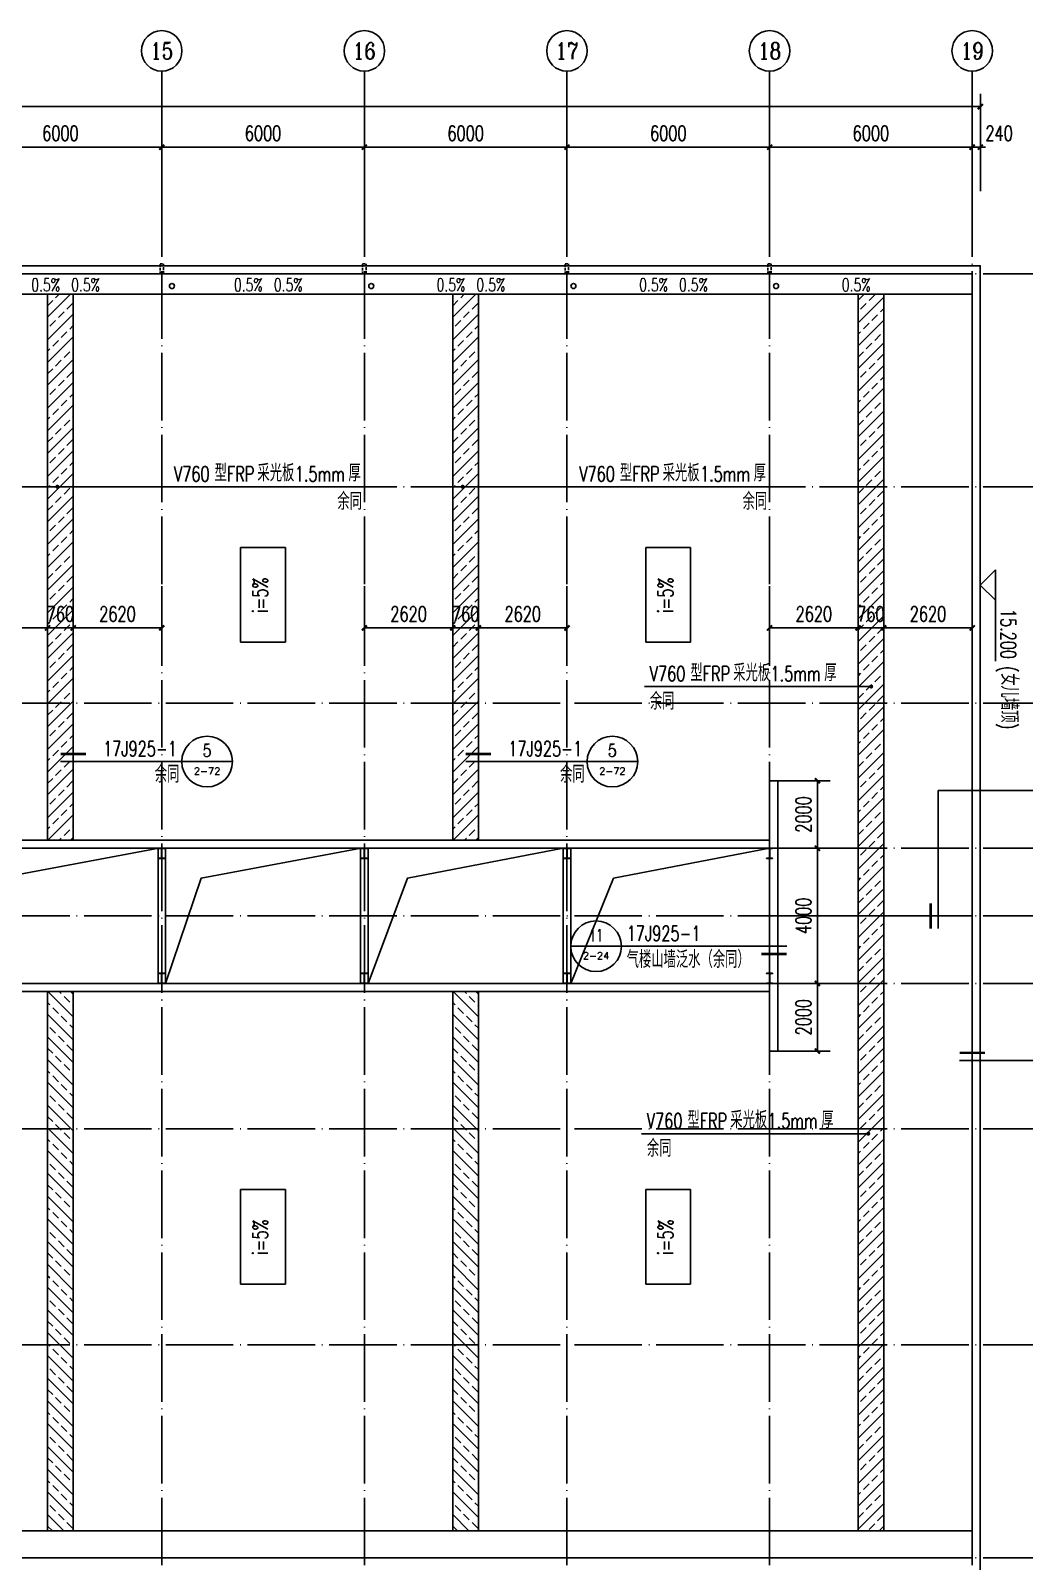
# Model space of a CAD drawing. Extents: x 1900113 to 2270874, y 17288394 to 17931430.
# Drawn here: x 2214041 to 2243469, y 17565578 to 17610883 of the extents above; entities that cross this region are included whole.
import ezdxf
from ezdxf.enums import TextEntityAlignment as Align

# ---------------------------------------------------------------- set-up
doc = ezdxf.new("R2010")
doc.units = 0
doc.header["$LTSCALE"] = 1000
doc.header["$MEASUREMENT"] = 0
doc.linetypes.add('DASH', pattern=[0.35, 0.25, -0.1])
doc.linetypes.add('DOTE', pattern=[2.42, 2, -0.2, 0.02, -0.2])
doc.layers.get('Defpoints').update_dxf_attribs({"color": 250})
for name, color, linetype in [('0 - 屋顶线', 150, 'Continuous'), ('AXIS_TEXT', 7, 'Continuous'), ('AXIS_内部', 151, 'Continuous'), ('AXIS_外部', 171, 'Continuous'), ('COLUMN', 2, 'Continuous'), ('DIM_IDEN', 171, 'Continuous'), ('DIM_LEAD', 145, 'Continuous'), ('DIM_SYMB', 165, 'Continuous'), ('DOTE', 1, 'DOTE'), ('PUB_DIM', 161, 'Continuous'), ('PUB_TEXT', 7, 'Continuous'), ('WALL-PARAPET', 6, 'Continuous'), ('填充', 8, 'Continuous'), ('雨水管', 6, 'Continuous')]:
    doc.layers.add(name, color=color, linetype=linetype)
doc.styles.add('_TCH_AXIS', font='COMPLEX', dxfattribs={"bigfont": 'GBCBIG'})
doc.styles.add('_TCH_DIM', font='SIMPLEX', dxfattribs={"bigfont": 'GBCBIG'})
doc.styles.add('_TCH_DIM_T3', font='SIMPLEX', dxfattribs={"width": 0.705882, "bigfont": 'GBCBIG'})
doc.styles.add('_TCH_LABEL', font='COMPLEX', dxfattribs={"bigfont": 'GBCBIG'})
doc.styles.add('COMPLEX', font='COMPLEX')
doc.dimstyles.new('_TCH_ARCH&&150', dxfattribs={"dimtxt": 446.25, "dimasz": 150, "dimexe": 375, "dimexo": 450, "dimgap": 189.375, "dimtad": 1, "dimdec": 0, "dimzin": 0, "dimdsep": 46, "dimtxsty": '_TCH_DIM_T3', "dimblk": 'ARCHTICK', "dimcen": 0.09, "dimclrt": 7, "dimazin": 2, "dimtfac": 1, "dimtdec": 0, "dimtix": 1, "dimtmove": 2, "dimatfit": 3, "dimfxl": 0, "dimtolj": 1, "dimtzin": 0, "dimarcsym": 0})

# ---------------------------------------------------------------- blocks, each defined once
blk = doc.blocks.new('A$C0FCD69EC')
at = {"layer": 'COLUMN'}
blk.add_hatch(color=2, dxfattribs=at).paths.add_polyline_path([(300, 180), (294, 180), (294, 94), (6, 94), (6, 180), (0, 180), (0, 0), (6, 0), (6, 86), (294, 86), (294, 0), (300, 0)])
at = {"layer": 'COLUMN', "color": 2}
blk.add_lwpolyline([(300, 0), (294, 0), (294, 86), (6, 86), (6, 0), (0, 0), (0, 180), (6, 180), (6, 94), (294, 94), (294, 180), (300, 180)], close=True, dxfattribs=at)
blk = doc.blocks.new('_ArchTick')
at = {"color": 0, "linetype": 'ByBlock', "const_width": 0.4}
blk.add_lwpolyline([(-0.5, -0.5), (0.5, 0.5)], dxfattribs=at)
blk = doc.blocks.new('*D378')
at = {"layer": 'AXIS_内部', "color": 0, "lineweight": -2}
for p, q in [((2235924, 17594443), (2235924, 17592830)), ((2238544, 17594443), (2238544, 17592830)), ((2235924, 17593205), (2238544, 17593205))]:
    blk.add_line(p, q, dxfattribs=at)
at = {"layer": 'Defpoints', "color": 0}
for p in [(2235924, 17594893), (2238544, 17594893), (2238544, 17593205)]:
    blk.add_point(p, dxfattribs=at)
at = {"layer": 'AXIS_内部', "color": 0, "lineweight": -2, "xscale": 150, "yscale": 150, "zscale": 150, "rotation": 180}
blk.add_blockref('_ArchTick', (2235924, 17593205), dxfattribs=at)
at = {"layer": 'AXIS_内部', "color": 0, "lineweight": -2, "xscale": 150, "yscale": 150, "zscale": 150}
blk.add_blockref('_ArchTick', (2238544, 17593205), dxfattribs=at)
at = {"layer": 'AXIS_内部', "color": 7, "insert": (2237234, 17593618), "char_height": 446.2, "attachment_point": 5, "style": '_TCH_DIM_T3'}
blk.add_mtext('\\A1;2620', dxfattribs=at)
blk = doc.blocks.new('*D379')
at = {"layer": 'AXIS_内部', "color": 0, "lineweight": -2}
for p, q in [((2238544, 17594443), (2238544, 17592830)), ((2239304, 17594443), (2239304, 17592830)), ((2238544, 17593205), (2238394, 17593205)), ((2238544, 17593205), (2239304, 17593205)), ((2239304, 17593205), (2239454, 17593205))]:
    blk.add_line(p, q, dxfattribs=at)
at = {"layer": 'Defpoints', "color": 0}
for p in [(2238544, 17594893), (2239304, 17594893), (2239304, 17593205)]:
    blk.add_point(p, dxfattribs=at)
at = {"layer": 'AXIS_内部', "color": 0, "lineweight": -2, "xscale": 150, "yscale": 150, "zscale": 150}
blk.add_blockref('_ArchTick', (2238544, 17593205), dxfattribs=at)
at = {"layer": 'AXIS_内部', "color": 0, "lineweight": -2, "xscale": 150, "yscale": 150, "zscale": 150, "rotation": 180}
blk.add_blockref('_ArchTick', (2239304, 17593205), dxfattribs=at)
at = {"layer": 'AXIS_内部', "color": 7, "insert": (2238924, 17593618), "char_height": 446.2, "attachment_point": 5, "style": '_TCH_DIM_T3'}
blk.add_mtext('\\A1;760', dxfattribs=at)
blk = doc.blocks.new('*D380')
at = {"layer": 'AXIS_内部', "color": 0, "lineweight": -2}
for p, q in [((2239304, 17594443), (2239304, 17592830)), ((2241924, 17594443), (2241924, 17592830)), ((2239304, 17593205), (2241924, 17593205))]:
    blk.add_line(p, q, dxfattribs=at)
at = {"layer": 'Defpoints', "color": 0}
for p in [(2239304, 17594893), (2241924, 17594893), (2241924, 17593205)]:
    blk.add_point(p, dxfattribs=at)
at = {"layer": 'AXIS_内部', "color": 0, "lineweight": -2, "xscale": 150, "yscale": 150, "zscale": 150, "rotation": 180}
blk.add_blockref('_ArchTick', (2239304, 17593205), dxfattribs=at)
at = {"layer": 'AXIS_内部', "color": 0, "lineweight": -2, "xscale": 150, "yscale": 150, "zscale": 150}
blk.add_blockref('_ArchTick', (2241924, 17593205), dxfattribs=at)
at = {"layer": 'AXIS_内部', "color": 7, "insert": (2240614, 17593618), "char_height": 446.2, "attachment_point": 5, "style": '_TCH_DIM_T3'}
blk.add_mtext('\\A1;2620', dxfattribs=at)
blk = doc.blocks.new('*D381')
at = {"layer": 'AXIS_内部', "color": 0, "lineweight": -2}
for p, q in [((2223924, 17594443), (2223924, 17592830)), ((2226544, 17594443), (2226544, 17592830)), ((2223924, 17593205), (2226544, 17593205))]:
    blk.add_line(p, q, dxfattribs=at)
at = {"layer": 'Defpoints', "color": 0}
for p in [(2223924, 17594893), (2226544, 17594893), (2226544, 17593205)]:
    blk.add_point(p, dxfattribs=at)
at = {"layer": 'AXIS_内部', "color": 0, "lineweight": -2, "xscale": 150, "yscale": 150, "zscale": 150, "rotation": 180}
blk.add_blockref('_ArchTick', (2223924, 17593205), dxfattribs=at)
at = {"layer": 'AXIS_内部', "color": 0, "lineweight": -2, "xscale": 150, "yscale": 150, "zscale": 150}
blk.add_blockref('_ArchTick', (2226544, 17593205), dxfattribs=at)
at = {"layer": 'AXIS_内部', "color": 7, "insert": (2225234, 17593618), "char_height": 446.2, "attachment_point": 5, "style": '_TCH_DIM_T3'}
blk.add_mtext('\\A1;2620', dxfattribs=at)
blk = doc.blocks.new('*D382')
at = {"layer": 'AXIS_内部', "color": 0, "lineweight": -2}
for p, q in [((2226544, 17594443), (2226544, 17592830)), ((2227304, 17594443), (2227304, 17592830)), ((2226544, 17593205), (2226394, 17593205)), ((2226544, 17593205), (2227304, 17593205)), ((2227304, 17593205), (2227454, 17593205))]:
    blk.add_line(p, q, dxfattribs=at)
at = {"layer": 'Defpoints', "color": 0}
for p in [(2226544, 17594893), (2227304, 17594893), (2227304, 17593205)]:
    blk.add_point(p, dxfattribs=at)
at = {"layer": 'AXIS_内部', "color": 0, "lineweight": -2, "xscale": 150, "yscale": 150, "zscale": 150}
blk.add_blockref('_ArchTick', (2226544, 17593205), dxfattribs=at)
at = {"layer": 'AXIS_内部', "color": 0, "lineweight": -2, "xscale": 150, "yscale": 150, "zscale": 150, "rotation": 180}
blk.add_blockref('_ArchTick', (2227304, 17593205), dxfattribs=at)
at = {"layer": 'AXIS_内部', "color": 7, "insert": (2226924, 17593618), "char_height": 446.2, "attachment_point": 5, "style": '_TCH_DIM_T3'}
blk.add_mtext('\\A1;760', dxfattribs=at)
blk = doc.blocks.new('*D383')
at = {"layer": 'AXIS_内部', "color": 0, "lineweight": -2}
for p, q in [((2227304, 17594443), (2227304, 17592830)), ((2229924, 17594443), (2229924, 17592830)), ((2227304, 17593205), (2229924, 17593205))]:
    blk.add_line(p, q, dxfattribs=at)
at = {"layer": 'Defpoints', "color": 0}
for p in [(2227304, 17594893), (2229924, 17594893), (2229924, 17593205)]:
    blk.add_point(p, dxfattribs=at)
at = {"layer": 'AXIS_内部', "color": 0, "lineweight": -2, "xscale": 150, "yscale": 150, "zscale": 150, "rotation": 180}
blk.add_blockref('_ArchTick', (2227304, 17593205), dxfattribs=at)
at = {"layer": 'AXIS_内部', "color": 0, "lineweight": -2, "xscale": 150, "yscale": 150, "zscale": 150}
blk.add_blockref('_ArchTick', (2229924, 17593205), dxfattribs=at)
at = {"layer": 'AXIS_内部', "color": 7, "insert": (2228614, 17593618), "char_height": 446.2, "attachment_point": 5, "style": '_TCH_DIM_T3'}
blk.add_mtext('\\A1;2620', dxfattribs=at)
blk = doc.blocks.new('*D384')
at = {"layer": 'AXIS_内部', "color": 0, "lineweight": -2}
for p, q in [((2211924, 17594443), (2211924, 17592830)), ((2214544, 17594443), (2214544, 17592830)), ((2211924, 17593205), (2214544, 17593205))]:
    blk.add_line(p, q, dxfattribs=at)
at = {"layer": 'Defpoints', "color": 0}
for p in [(2211924, 17594893), (2214544, 17594893), (2214544, 17593205)]:
    blk.add_point(p, dxfattribs=at)
at = {"layer": 'AXIS_内部', "color": 0, "lineweight": -2, "xscale": 150, "yscale": 150, "zscale": 150, "rotation": 180}
blk.add_blockref('_ArchTick', (2211924, 17593205), dxfattribs=at)
at = {"layer": 'AXIS_内部', "color": 0, "lineweight": -2, "xscale": 150, "yscale": 150, "zscale": 150}
blk.add_blockref('_ArchTick', (2214544, 17593205), dxfattribs=at)
at = {"layer": 'AXIS_内部', "color": 7, "insert": (2213234, 17593618), "char_height": 446.2, "attachment_point": 5, "style": '_TCH_DIM_T3'}
blk.add_mtext('\\A1;2620', dxfattribs=at)
blk = doc.blocks.new('*D385')
at = {"layer": 'AXIS_内部', "color": 0, "lineweight": -2}
for p, q in [((2214544, 17594443), (2214544, 17592830)), ((2215304, 17594443), (2215304, 17592830)), ((2214544, 17593205), (2214394, 17593205)), ((2214544, 17593205), (2215304, 17593205)), ((2215304, 17593205), (2215454, 17593205))]:
    blk.add_line(p, q, dxfattribs=at)
at = {"layer": 'Defpoints', "color": 0}
for p in [(2214544, 17594893), (2215304, 17594893), (2215304, 17593205)]:
    blk.add_point(p, dxfattribs=at)
at = {"layer": 'AXIS_内部', "color": 0, "lineweight": -2, "xscale": 150, "yscale": 150, "zscale": 150}
blk.add_blockref('_ArchTick', (2214544, 17593205), dxfattribs=at)
at = {"layer": 'AXIS_内部', "color": 0, "lineweight": -2, "xscale": 150, "yscale": 150, "zscale": 150, "rotation": 180}
blk.add_blockref('_ArchTick', (2215304, 17593205), dxfattribs=at)
at = {"layer": 'AXIS_内部', "color": 7, "insert": (2214924, 17593618), "char_height": 446.2, "attachment_point": 5, "style": '_TCH_DIM_T3'}
blk.add_mtext('\\A1;760', dxfattribs=at)
blk = doc.blocks.new('*D386')
at = {"layer": 'AXIS_内部', "color": 0, "lineweight": -2}
for p, q in [((2215304, 17594443), (2215304, 17592830)), ((2217924, 17594443), (2217924, 17592830)), ((2215304, 17593205), (2217924, 17593205))]:
    blk.add_line(p, q, dxfattribs=at)
at = {"layer": 'Defpoints', "color": 0}
for p in [(2215304, 17594893), (2217924, 17594893), (2217924, 17593205)]:
    blk.add_point(p, dxfattribs=at)
at = {"layer": 'AXIS_内部', "color": 0, "lineweight": -2, "xscale": 150, "yscale": 150, "zscale": 150, "rotation": 180}
blk.add_blockref('_ArchTick', (2215304, 17593205), dxfattribs=at)
at = {"layer": 'AXIS_内部', "color": 0, "lineweight": -2, "xscale": 150, "yscale": 150, "zscale": 150}
blk.add_blockref('_ArchTick', (2217924, 17593205), dxfattribs=at)
at = {"layer": 'AXIS_内部', "color": 7, "insert": (2216614, 17593618), "char_height": 446.2, "attachment_point": 5, "style": '_TCH_DIM_T3'}
blk.add_mtext('\\A1;2620', dxfattribs=at)
blk = doc.blocks.new('*D411')
at = {"layer": 'AXIS_外部', "color": 0, "lineweight": -2}
for p, q in [((2236164, 17588683), (2237715, 17588683)), ((2237340, 17586683), (2237340, 17588683)), ((2236164, 17586683), (2237715, 17586683))]:
    blk.add_line(p, q, dxfattribs=at)
at = {"layer": 'Defpoints', "color": 0}
for p in [(2235714, 17588683), (2237340, 17588683), (2235714, 17586683)]:
    blk.add_point(p, dxfattribs=at)
at = {"layer": 'AXIS_外部', "color": 0, "lineweight": -2, "xscale": 150, "yscale": 150, "zscale": 150}
for p, rotation in [((2237340, 17588683), 90), ((2237340, 17586683), 270)]:
    blk.add_blockref('_ArchTick', p, dxfattribs=dict(at, rotation=rotation))
at = {"layer": 'AXIS_外部', "color": 7, "insert": (2236927, 17587683), "char_height": 446.2, "attachment_point": 5, "rotation": 90, "style": '_TCH_DIM_T3'}
blk.add_mtext('\\A1;2000', dxfattribs=at)
blk = doc.blocks.new('*D412')
at = {"layer": 'AXIS_外部', "color": 0, "lineweight": -2}
for p, q in [((2236164, 17586683), (2237715, 17586683)), ((2237340, 17582683), (2237340, 17586683)), ((2236164, 17582683), (2237715, 17582683))]:
    blk.add_line(p, q, dxfattribs=at)
at = {"layer": 'Defpoints', "color": 0}
for p in [(2235714, 17586683), (2237340, 17586683), (2235714, 17582683)]:
    blk.add_point(p, dxfattribs=at)
at = {"layer": 'AXIS_外部', "color": 0, "lineweight": -2, "xscale": 150, "yscale": 150, "zscale": 150}
for p, rotation in [((2237340, 17586683), 90), ((2237340, 17582683), 270)]:
    blk.add_blockref('_ArchTick', p, dxfattribs=dict(at, rotation=rotation))
at = {"layer": 'AXIS_外部', "color": 7, "insert": (2236927, 17584683), "char_height": 446.2, "attachment_point": 5, "rotation": 90, "style": '_TCH_DIM_T3'}
blk.add_mtext('\\A1;4000', dxfattribs=at)
blk = doc.blocks.new('*D413')
at = {"layer": 'AXIS_外部', "color": 0, "lineweight": -2}
for p, q in [((2236164, 17582683), (2237715, 17582683)), ((2237340, 17580683), (2237340, 17582683)), ((2236164, 17580683), (2237715, 17580683))]:
    blk.add_line(p, q, dxfattribs=at)
at = {"layer": 'Defpoints', "color": 0}
for p in [(2235714, 17582683), (2237340, 17582683), (2235714, 17580683)]:
    blk.add_point(p, dxfattribs=at)
at = {"layer": 'AXIS_外部', "color": 0, "lineweight": -2, "xscale": 150, "yscale": 150, "zscale": 150}
for p, rotation in [((2237340, 17582683), 90), ((2237340, 17580683), 270)]:
    blk.add_blockref('_ArchTick', p, dxfattribs=dict(at, rotation=rotation))
at = {"layer": 'AXIS_外部', "color": 7, "insert": (2236927, 17581683), "char_height": 446.2, "attachment_point": 5, "rotation": 90, "style": '_TCH_DIM_T3'}
blk.add_mtext('\\A1;2000', dxfattribs=at)
blk = doc.blocks.new('*D414')
at = {"layer": 'AXIS_外部', "color": 0, "lineweight": -2}
for p, q in [((2236164, 17588683), (2237715, 17588683)), ((2237340, 17586683), (2237340, 17588683)), ((2236164, 17586683), (2237715, 17586683))]:
    blk.add_line(p, q, dxfattribs=at)
at = {"layer": 'Defpoints', "color": 0}
for p in [(2235714, 17588683), (2237340, 17588683), (2235714, 17586683)]:
    blk.add_point(p, dxfattribs=at)
at = {"layer": 'AXIS_外部', "color": 0, "lineweight": -2, "xscale": 150, "yscale": 150, "zscale": 150}
for p, rotation in [((2237340, 17588683), 90), ((2237340, 17586683), 270)]:
    blk.add_blockref('_ArchTick', p, dxfattribs=dict(at, rotation=rotation))
at = {"layer": 'AXIS_外部', "color": 7, "insert": (2236927, 17587683), "char_height": 446.2, "attachment_point": 5, "rotation": 90, "style": '_TCH_DIM_T3'}
blk.add_mtext('\\A1;2000', dxfattribs=at)
blk = doc.blocks.new('*D415')
at = {"layer": 'AXIS_外部', "color": 0, "lineweight": -2}
for p, q in [((2236164, 17586683), (2237715, 17586683)), ((2237340, 17582683), (2237340, 17586683)), ((2236164, 17582683), (2237715, 17582683))]:
    blk.add_line(p, q, dxfattribs=at)
at = {"layer": 'Defpoints', "color": 0}
for p in [(2235714, 17586683), (2237340, 17586683), (2235714, 17582683)]:
    blk.add_point(p, dxfattribs=at)
at = {"layer": 'AXIS_外部', "color": 0, "lineweight": -2, "xscale": 150, "yscale": 150, "zscale": 150}
for p, rotation in [((2237340, 17586683), 90), ((2237340, 17582683), 270)]:
    blk.add_blockref('_ArchTick', p, dxfattribs=dict(at, rotation=rotation))
at = {"layer": 'AXIS_外部', "color": 7, "insert": (2236927, 17584683), "char_height": 446.2, "attachment_point": 5, "rotation": 90, "style": '_TCH_DIM_T3'}
blk.add_mtext('\\A1;4000', dxfattribs=at)
blk = doc.blocks.new('*D416')
at = {"layer": 'AXIS_外部', "color": 0, "lineweight": -2}
for p, q in [((2236164, 17582683), (2237715, 17582683)), ((2237340, 17580683), (2237340, 17582683)), ((2236164, 17580683), (2237715, 17580683))]:
    blk.add_line(p, q, dxfattribs=at)
at = {"layer": 'Defpoints', "color": 0}
for p in [(2235714, 17582683), (2237340, 17582683), (2235714, 17580683)]:
    blk.add_point(p, dxfattribs=at)
at = {"layer": 'AXIS_外部', "color": 0, "lineweight": -2, "xscale": 150, "yscale": 150, "zscale": 150}
for p, rotation in [((2237340, 17582683), 90), ((2237340, 17580683), 270)]:
    blk.add_blockref('_ArchTick', p, dxfattribs=dict(at, rotation=rotation))
at = {"layer": 'AXIS_外部', "color": 7, "insert": (2236927, 17581683), "char_height": 446.2, "attachment_point": 5, "rotation": 90, "style": '_TCH_DIM_T3'}
blk.add_mtext('\\A1;2000', dxfattribs=at)
blk = doc.blocks.new('*D472')
at = {"layer": 'AXIS_外部', "color": 0, "lineweight": -2}
for p, q in [((2211924, 17606133), (2211924, 17607808)), ((2217924, 17606133), (2217924, 17607808)), ((2211924, 17607433), (2217924, 17607433))]:
    blk.add_line(p, q, dxfattribs=at)
at = {"layer": 'Defpoints', "color": 0}
for p in [(2217924, 17607433), (2211924, 17605683), (2217924, 17605683)]:
    blk.add_point(p, dxfattribs=at)
at = {"layer": 'AXIS_外部', "color": 0, "lineweight": -2, "xscale": 150, "yscale": 150, "zscale": 150, "rotation": 180}
blk.add_blockref('_ArchTick', (2211924, 17607433), dxfattribs=at)
at = {"layer": 'AXIS_外部', "color": 0, "lineweight": -2, "xscale": 150, "yscale": 150, "zscale": 150}
blk.add_blockref('_ArchTick', (2217924, 17607433), dxfattribs=at)
at = {"layer": 'AXIS_外部', "color": 7, "insert": (2214924, 17607845), "char_height": 446.2, "attachment_point": 5, "style": '_TCH_DIM_T3'}
blk.add_mtext('\\A1;6000', dxfattribs=at)
blk = doc.blocks.new('*D473')
at = {"layer": 'AXIS_外部', "color": 0, "lineweight": -2}
for p, q in [((2217924, 17606133), (2217924, 17607808)), ((2223924, 17606133), (2223924, 17607808)), ((2217924, 17607433), (2223924, 17607433))]:
    blk.add_line(p, q, dxfattribs=at)
at = {"layer": 'Defpoints', "color": 0}
for p in [(2223924, 17607433), (2217924, 17605683), (2223924, 17605683)]:
    blk.add_point(p, dxfattribs=at)
at = {"layer": 'AXIS_外部', "color": 0, "lineweight": -2, "xscale": 150, "yscale": 150, "zscale": 150, "rotation": 180}
blk.add_blockref('_ArchTick', (2217924, 17607433), dxfattribs=at)
at = {"layer": 'AXIS_外部', "color": 0, "lineweight": -2, "xscale": 150, "yscale": 150, "zscale": 150}
blk.add_blockref('_ArchTick', (2223924, 17607433), dxfattribs=at)
at = {"layer": 'AXIS_外部', "color": 7, "insert": (2220924, 17607845), "char_height": 446.2, "attachment_point": 5, "style": '_TCH_DIM_T3'}
blk.add_mtext('\\A1;6000', dxfattribs=at)
blk = doc.blocks.new('*D474')
at = {"layer": 'AXIS_外部', "color": 0, "lineweight": -2}
for p, q in [((2223924, 17606133), (2223924, 17607808)), ((2229924, 17606133), (2229924, 17607808)), ((2223924, 17607433), (2229924, 17607433))]:
    blk.add_line(p, q, dxfattribs=at)
at = {"layer": 'Defpoints', "color": 0}
for p in [(2229924, 17607433), (2223924, 17605683), (2229924, 17605683)]:
    blk.add_point(p, dxfattribs=at)
at = {"layer": 'AXIS_外部', "color": 0, "lineweight": -2, "xscale": 150, "yscale": 150, "zscale": 150, "rotation": 180}
blk.add_blockref('_ArchTick', (2223924, 17607433), dxfattribs=at)
at = {"layer": 'AXIS_外部', "color": 0, "lineweight": -2, "xscale": 150, "yscale": 150, "zscale": 150}
blk.add_blockref('_ArchTick', (2229924, 17607433), dxfattribs=at)
at = {"layer": 'AXIS_外部', "color": 7, "insert": (2226924, 17607845), "char_height": 446.2, "attachment_point": 5, "style": '_TCH_DIM_T3'}
blk.add_mtext('\\A1;6000', dxfattribs=at)
blk = doc.blocks.new('*D475')
at = {"layer": 'AXIS_外部', "color": 0, "lineweight": -2}
for p, q in [((2229924, 17606133), (2229924, 17607808)), ((2235924, 17606133), (2235924, 17607808)), ((2229924, 17607433), (2235924, 17607433))]:
    blk.add_line(p, q, dxfattribs=at)
at = {"layer": 'Defpoints', "color": 0}
for p in [(2235924, 17607433), (2229924, 17605683), (2235924, 17605683)]:
    blk.add_point(p, dxfattribs=at)
at = {"layer": 'AXIS_外部', "color": 0, "lineweight": -2, "xscale": 150, "yscale": 150, "zscale": 150, "rotation": 180}
blk.add_blockref('_ArchTick', (2229924, 17607433), dxfattribs=at)
at = {"layer": 'AXIS_外部', "color": 0, "lineweight": -2, "xscale": 150, "yscale": 150, "zscale": 150}
blk.add_blockref('_ArchTick', (2235924, 17607433), dxfattribs=at)
at = {"layer": 'AXIS_外部', "color": 7, "insert": (2232924, 17607845), "char_height": 446.2, "attachment_point": 5, "style": '_TCH_DIM_T3'}
blk.add_mtext('\\A1;6000', dxfattribs=at)
blk = doc.blocks.new('*D476')
at = {"layer": 'AXIS_外部', "color": 0, "lineweight": -2}
for p, q in [((2235924, 17606133), (2235924, 17607808)), ((2241924, 17606133), (2241924, 17607808)), ((2235924, 17607433), (2241924, 17607433))]:
    blk.add_line(p, q, dxfattribs=at)
at = {"layer": 'Defpoints', "color": 0}
for p in [(2241924, 17607433), (2235924, 17605683), (2241924, 17605683)]:
    blk.add_point(p, dxfattribs=at)
at = {"layer": 'AXIS_外部', "color": 0, "lineweight": -2, "xscale": 150, "yscale": 150, "zscale": 150, "rotation": 180}
blk.add_blockref('_ArchTick', (2235924, 17607433), dxfattribs=at)
at = {"layer": 'AXIS_外部', "color": 0, "lineweight": -2, "xscale": 150, "yscale": 150, "zscale": 150}
blk.add_blockref('_ArchTick', (2241924, 17607433), dxfattribs=at)
at = {"layer": 'AXIS_外部', "color": 7, "insert": (2238924, 17607845), "char_height": 446.2, "attachment_point": 5, "style": '_TCH_DIM_T3'}
blk.add_mtext('\\A1;6000', dxfattribs=at)
blk = doc.blocks.new('*D477')
at = {"layer": 'AXIS_外部', "color": 0, "lineweight": -2}
for p, q in [((2241924, 17606133), (2241924, 17607808)), ((2242164, 17606133), (2242164, 17607808)), ((2241924, 17607433), (2241774, 17607433)), ((2241924, 17607433), (2242164, 17607433)), ((2242164, 17607433), (2242314, 17607433))]:
    blk.add_line(p, q, dxfattribs=at)
at = {"layer": 'Defpoints', "color": 0}
for p in [(2242164, 17607433), (2241924, 17605683), (2242164, 17605683)]:
    blk.add_point(p, dxfattribs=at)
at = {"layer": 'AXIS_外部', "color": 0, "lineweight": -2, "xscale": 150, "yscale": 150, "zscale": 150}
blk.add_blockref('_ArchTick', (2241924, 17607433), dxfattribs=at)
at = {"layer": 'AXIS_外部', "color": 0, "lineweight": -2, "xscale": 150, "yscale": 150, "zscale": 150, "rotation": 180}
blk.add_blockref('_ArchTick', (2242164, 17607433), dxfattribs=at)
at = {"layer": 'AXIS_外部', "color": 7, "insert": (2242719, 17607845), "char_height": 446.2, "attachment_point": 5, "style": '_TCH_DIM_T3'}
blk.add_mtext('\\A1;240', dxfattribs=at)
blk = doc.blocks.new('*D478')
at = {"layer": 'AXIS_外部', "color": 0, "lineweight": -2}
for p, q in [((2133684, 17606133), (2133684, 17609008)), ((2133684, 17608633), (2242164, 17608633)), ((2242164, 17606133), (2242164, 17609008))]:
    blk.add_line(p, q, dxfattribs=at)
at = {"layer": 'Defpoints', "color": 0}
for p in [(2242164, 17608633), (2133684, 17605683), (2242164, 17605683)]:
    blk.add_point(p, dxfattribs=at)
at = {"layer": 'AXIS_外部', "color": 0, "lineweight": -2, "xscale": 150, "yscale": 150, "zscale": 150, "rotation": 180}
blk.add_blockref('_ArchTick', (2133684, 17608633), dxfattribs=at)
at = {"layer": 'AXIS_外部', "color": 0, "lineweight": -2, "xscale": 150, "yscale": 150, "zscale": 150}
blk.add_blockref('_ArchTick', (2242164, 17608633), dxfattribs=at)
at = {"layer": 'AXIS_外部', "color": 7, "insert": (2187924, 17609045), "char_height": 446.2, "attachment_point": 5, "style": '_TCH_DIM_T3'}
blk.add_mtext('\\A1;108480', dxfattribs=at)
blk = doc.blocks.new('_AXISO')
blk.add_circle((0, 0), 0.5)
at = {"layer": 'AXIS_TEXT', "style": 'COMPLEX', "width": 1.041667}
blk.add_attdef('A', text='', height=0.56, dxfattribs=at).set_placement((-0.25, -0.28), (0.25, -0.28), align=Align.FIT)

msp = doc.modelspace()

# ---------------------------------------------------------------- hatches: boundary and pattern name
at = {"layer": '填充'}
h = msp.add_hatch(dxfattribs=at)
h.set_pattern_fill('ANSI33', color=4, scale=150, style=0)
h.set_pattern_definition([(45, (128131.6, -1447261.33), (-336.759605, 336.759605), []), (45, (128468.36, -1447261.33), (-336.759605, 336.759605), [238.125, -119.0625])])
h.paths.add_polyline_path([(2214543.5, 17586922.9), (2215303.5, 17586922.9), (2215303.5, 17603082.9), (2214543.5, 17603082.9)])
h = msp.add_hatch(dxfattribs=at)
h.set_pattern_fill('ANSI33', color=4, scale=150, style=0)
h.set_pattern_definition([(45, (140131.6, -1447261.33), (-336.759605, 336.759605), []), (45, (140468.36, -1447261.33), (-336.759605, 336.759605), [238.125, -119.0625])])
h.paths.add_polyline_path([(2226543.5, 17586922.9), (2227303.5, 17586922.9), (2227303.5, 17603082.9), (2226543.5, 17603082.9)])
h = msp.add_hatch(dxfattribs=at)
h.set_pattern_fill('ANSI33', color=4, scale=150, style=0)
h.set_pattern_definition([(45, (53131.6, -1913503.54), (-336.759605, 336.759605), []), (45, (53468.36, -1913503.54), (-336.759605, 336.759605), [238.125, -119.0625])])
h.paths.add_polyline_path([(2239303.5, 17585682.9), (2238543.5, 17585682.9), (2238543.5, 17584682.9), (2239303.5, 17584682.9)])
h.paths.add_polyline_path([(2239303.5, 17603082.9), (2238543.5, 17603082.9), (2238543.5, 17585682.9), (2239303.5, 17585682.9)])
h.paths.add_polyline_path([(2238543.5, 17566482.9), (2239303.5, 17566482.9), (2239303.5, 17584682.9), (2238543.5, 17584682.9)])
h = msp.add_hatch(dxfattribs=at)
h.set_pattern_fill('ANSI33', color=4, scale=150, style=0)
h.set_pattern_definition([(315, (128131.6, 36616627.1), (-336.759605, -336.759605), []), (315, (128468.36, 36616627.1), (-336.759605, -336.759605), [238.125, -119.0625])])
h.paths.add_polyline_path([(2214543.5, 17566482.9), (2215303.5, 17566482.9), (2215303.5, 17582442.9), (2214543.5, 17582442.9)])
h = msp.add_hatch(dxfattribs=at)
h.set_pattern_fill('ANSI33', color=4, scale=150, style=0)
h.set_pattern_definition([(315, (140131.6, 36616627.1), (-336.759605, -336.759605), []), (315, (140468.36, 36616627.1), (-336.759605, -336.759605), [238.125, -119.0625])])
h.paths.add_polyline_path([(2226543.5, 17566482.9), (2227303.5, 17566482.9), (2227303.5, 17582442.9), (2226543.5, 17582442.9)])

# ---------------------------------------------------------------- linework, layer by layer
at = {"linetype": 'DASH', "ltscale": 0.3}
for points in [[(2217973.5, 17603682.9), (2217873.5, 17603682.9), (2217873.5, 17603982.9), (2217973.5, 17603982.9)], [(2223973.5, 17603682.9), (2223873.5, 17603682.9), (2223873.5, 17603982.9), (2223973.5, 17603982.9)], [(2229973.5, 17603682.9), (2229873.5, 17603682.9), (2229873.5, 17603982.9), (2229973.5, 17603982.9)], [(2235973.5, 17603682.9), (2235873.5, 17603682.9), (2235873.5, 17603982.9), (2235973.5, 17603982.9)]]:
    msp.add_lwpolyline(points, close=True, dxfattribs=at)
for points in [[(2215303.5, 17603082.9), (2215303.5, 17586922.9), (2214543.5, 17586922.9), (2214543.5, 17603082.9)], [(2227303.5, 17603082.9), (2227303.5, 17586922.9), (2226543.5, 17586922.9), (2226543.5, 17603082.9)], [(2221586, 17595581.7), (2221586, 17592784), (2220261, 17592784), (2220261, 17595581.7)], [(2233586, 17595581.7), (2233586, 17592784), (2232261, 17592784), (2232261, 17595581.7)], [(2218033.5, 17586682.9), (2218033.5, 17582682.9), (2217813.5, 17582682.9), (2217813.5, 17586682.9)], [(2224033.5, 17586682.9), (2224033.5, 17582682.9), (2223813.5, 17582682.9), (2223813.5, 17586682.9)], [(2230033.5, 17586682.9), (2230033.5, 17582682.9), (2229813.5, 17582682.9), (2229813.5, 17586682.9)], [(2215303.5, 17566482.9), (2215303.5, 17582442.9), (2214543.5, 17582442.9), (2214543.5, 17566482.9)], [(2227303.5, 17566482.9), (2227303.5, 17582442.9), (2226543.5, 17582442.9), (2226543.5, 17566482.9)], [(2221586, 17573784), (2221586, 17576581.7), (2220261, 17576581.7), (2220261, 17573784)], [(2233586, 17573784), (2233586, 17576581.7), (2232261, 17576581.7), (2232261, 17573784)]]:
    msp.add_lwpolyline(points, close=True)
for points in [[(2238543.5, 17584682.9), (2238543.5, 17603082.9), (2239303.5, 17603082.9), (2239303.5, 17584682.9)], [(2238543.5, 17584682.9), (2238543.5, 17566482.9), (2239303.5, 17566482.9), (2239303.5, 17584682.9)]]:
    msp.add_lwpolyline(points)
at = {"layer": '0 - 屋顶线'}
for p, q in [((2241923.5, 17603082.9), (2133923.5, 17603082.9)), ((2241923.5, 17584682.9), (2236163.5, 17584682.9)), ((2133923.5, 17566482.9), (2241923.5, 17566482.9))]:
    msp.add_line(p, q, dxfattribs=at)
for points in [[(2133683.5, 17546682.9), (2133683.5, 17603922.9), (2242163.5, 17603922.9), (2242163.5, 17546682.9)], [(2133923.5, 17565682.9), (2133923.5, 17603682.9), (2241923.5, 17603682.9), (2241923.5, 17565682.9), (2133923.5, 17565682.9)], [(2212033.5, 17582682.9), (2213090.1, 17585797.2), (2217833.5, 17586682.9)], [(2218033.5, 17582682.9), (2219090.1, 17585797.2), (2223833.5, 17586682.9)], [(2224033.5, 17582682.9), (2225200.1, 17585797.2), (2229813.5, 17586682.9)], [(2230033.5, 17582682.9), (2231306.1, 17585797.2), (2235919.5, 17586682.9)]]:
    msp.add_lwpolyline(points, dxfattribs=at)
at = {"layer": 'AXIS_外部'}
for p, q in [((2217923.5, 17605682.9), (2217923.5, 17609682.9)), ((2223923.5, 17605682.9), (2223923.5, 17609682.9)), ((2229923.5, 17605682.9), (2229923.5, 17609682.9)), ((2235923.5, 17605682.9), (2235923.5, 17609682.9)), ((2241923.5, 17605682.9), (2241923.5, 17609682.9))]:
    msp.add_line(p, q, dxfattribs=at)
at = {"layer": 'DIM_IDEN'}
for p, q in [((2214928.5, 17589247.4), (2215645.3, 17589247.4)), ((2215645.3, 17589247.4), (2218518, 17589247.4)), ((2220018, 17589247.4), (2218518, 17589247.4)), ((2226928.5, 17589247.4), (2227645.3, 17589247.4)), ((2227645.3, 17589247.4), (2230518, 17589247.4)), ((2232018, 17589247.4), (2230518, 17589247.4)), ((2240918.8, 17588392.6), (2245853.2, 17588392.6)), ((2240918.8, 17584307.7), (2240918.8, 17588392.6)), ((2231533.5, 17583781.7), (2230033.5, 17583781.7)), ((2232882.9, 17583781.7), (2231533.5, 17583781.7)), ((2236431, 17583781.7), (2232882.9, 17583781.7)), ((2241548.5, 17580403.4), (2244015.1, 17580403.4))]:
    msp.add_line(p, q, dxfattribs=at)
at = {"layer": 'DIM_IDEN', "const_width": 75}
for points in [[(2214928.5, 17589472.4), (2215678.5, 17589472.4)], [(2226928.5, 17589472.4), (2227678.5, 17589472.4)], [(2240693.8, 17584307.7), (2240693.8, 17585057.7)], [(2236431, 17583556.7), (2235681, 17583556.7)], [(2241548.5, 17580628.4), (2242298.5, 17580628.4)]]:
    msp.add_lwpolyline(points, dxfattribs=at)
at = {"layer": 'DIM_IDEN'}
for centre in [(2219268, 17589247.4), (2231268, 17589247.4), (2230783.5, 17583781.7)]:
    msp.add_circle(centre, 750, dxfattribs=at)
at = {"layer": 'DIM_LEAD'}
for p, q in [((2214834.2, 17597382.9), (2218151.7, 17597382.9)), ((2218151.7, 17597382.9), (2223923.5, 17597382.9)), ((2226834.2, 17597382.9), (2230151.7, 17597382.9)), ((2230151.7, 17597382.9), (2235923.5, 17597382.9)), ((2237936.9, 17591468.9), (2232219.9, 17591468.9)), ((2238930.9, 17591468.9), (2237936.9, 17591468.9)), ((2237849.6, 17578236), (2232132.7, 17578236)), ((2238843.6, 17578236), (2237849.6, 17578236))]:
    msp.add_line(p, q, dxfattribs=at)
at = {"layer": 'DIM_LEAD', "const_width": 60}
for points in [[(2214804.2, 17597382.9, 1), (2214864.2, 17597382.9, 1)], [(2226804.2, 17597382.9, 1), (2226864.2, 17597382.9, 1)], [(2238960.9, 17591468.9, 1), (2238900.9, 17591468.9, 1)], [(2238873.6, 17578236, 1), (2238813.6, 17578236, 1)]]:
    msp.add_lwpolyline(points, format="xyb", close=True, dxfattribs=at)
at = {"layer": 'DIM_SYMB'}
for points in [[(2221169.8, 17593483.4, 0, 0, 0), (2221169.8, 17594431.1, 120, 0, 0), (2221169.8, 17594881.1, 0, 0, 0)], [(2233169.8, 17593483.4, 0, 0, 0), (2233169.8, 17594431.1, 120, 0, 0), (2233169.8, 17594881.1, 0, 0, 0)], [(2221169.8, 17575882.3, 0, 0, 0), (2221169.8, 17574934.6, 120, 0, 0), (2221169.8, 17574484.6, 0, 0, 0)], [(2233169.8, 17575882.3, 0, 0, 0), (2233169.8, 17574934.6, 120, 0, 0), (2233169.8, 17574484.6, 0, 0, 0)]]:
    msp.add_lwpolyline(points, format="xyseb", dxfattribs=at)
at = {"layer": 'DOTE'}
for p, q in [((2217923.5, 17543682.9), (2217923.5, 17606682.9)), ((2223923.5, 17543682.9), (2223923.5, 17606682.9)), ((2229923.5, 17543682.9), (2229923.5, 17606682.9)), ((2235923.5, 17543682.9), (2235923.5, 17606682.9)), ((2241923.5, 17543682.9), (2241923.5, 17606682.9)), ((2130923.5, 17603682.9), (2244923.5, 17603682.9)), ((2130923.5, 17597382.9), (2244923.5, 17597382.9)), ((2130923.5, 17590982.9), (2244923.5, 17590982.9)), ((2130923.5, 17586682.9), (2244923.5, 17586682.9)), ((2130923.5, 17584682.9), (2244923.5, 17584682.9)), ((2130923.5, 17582682.9), (2244923.5, 17582682.9)), ((2130923.5, 17578382.9), (2244923.5, 17578382.9)), ((2130923.5, 17571982.9), (2244923.5, 17571982.9)), ((2130923.5, 17565682.9), (2244923.5, 17565682.9))]:
    msp.add_line(p, q, dxfattribs=at)
at = {"layer": 'PUB_DIM'}
for p, q in [((2242163.5, 17594474.6), (2242613.5, 17594924.6)), ((2242613.5, 17594924.6), (2242613.5, 17592224.6)), ((2242163.5, 17594474.6), (2242613.5, 17594024.6))]:
    msp.add_line(p, q, dxfattribs=at)
for points in [[(2216250.8, 17603359.2, 0, 0, 0), (2217300.8, 17603359.2, 120, 0, 0), (2217750.8, 17603359.2, 0, 0, 0)], [(2219925.7, 17603359.2, 0, 0, 0), (2218875.7, 17603359.2, 120, 0, 0), (2218425.7, 17603359.2, 0, 0, 0)], [(2222250.8, 17603359.2, 0, 0, 0), (2223300.8, 17603359.2, 120, 0, 0), (2223750.8, 17603359.2, 0, 0, 0)], [(2225925.7, 17603359.2, 0, 0, 0), (2224875.7, 17603359.2, 120, 0, 0), (2224425.7, 17603359.2, 0, 0, 0)], [(2228250.8, 17603359.2, 0, 0, 0), (2229300.8, 17603359.2, 120, 0, 0), (2229750.8, 17603359.2, 0, 0, 0)], [(2231925.7, 17603359.2, 0, 0, 0), (2230875.7, 17603359.2, 120, 0, 0), (2230425.7, 17603359.2, 0, 0, 0)], [(2234250.8, 17603359.2, 0, 0, 0), (2235300.8, 17603359.2, 120, 0, 0), (2235750.8, 17603359.2, 0, 0, 0)], [(2237925.7, 17603359.2, 0, 0, 0), (2236875.7, 17603359.2, 120, 0, 0), (2236425.7, 17603359.2, 0, 0, 0)]]:
    msp.add_lwpolyline(points, format="xyseb", dxfattribs=at)
at = {"layer": 'WALL-PARAPET'}
for p, q in [((2235923.5, 17588682.9), (2235923.5, 17586682.9)), ((2236163.5, 17588682.9), (2235923.5, 17588682.9)), ((2236163.5, 17588682.9), (2236163.5, 17586682.9)), ((2235923.5, 17586922.9), (2139923.5, 17586922.9)), ((2235923.5, 17586682.9), (2139923.5, 17586682.9)), ((2235923.5, 17586682.9), (2235923.5, 17582682.9)), ((2236163.5, 17586682.9), (2236163.5, 17582682.9)), ((2235923.5, 17582682.9), (2139923.5, 17582682.9)), ((2235923.5, 17582442.9), (2139923.5, 17582442.9)), ((2235923.5, 17582682.9), (2235923.5, 17580682.9)), ((2236163.5, 17582682.9), (2236163.5, 17580682.9)), ((2236163.5, 17580682.9), (2235923.5, 17580682.9))]:
    msp.add_line(p, q, dxfattribs=at)
at = {"layer": '雨水管'}
for centre in [(2218225.1, 17603324.1), (2224130.2, 17603324.1), (2230115.8, 17603324.1), (2236115.5, 17603324.1)]:
    msp.add_circle(centre, 75, dxfattribs=at)

# ---------------------------------------------------------------- block references
at = {"layer": 'AXIS_外部'}
ref = msp.add_blockref('_AXISO', (2217923.5, 17610282.9), dxfattribs=dict(at, xscale=1200, yscale=1200, zscale=1200))
ref.add_attrib('A', '15', dxfattribs={"layer": 'AXIS_TEXT', "height": 492.67, "style": '_TCH_AXIS'}).set_placement((2217583.3, 17610036.5), (2218263.7, 17610036.5), align=Align.FIT)
ref = msp.add_blockref('_AXISO', (2223923.5, 17610282.9), dxfattribs=dict(at, xscale=1200, yscale=1200, zscale=1200))
ref.add_attrib('A', '16', dxfattribs={"layer": 'AXIS_TEXT', "height": 492.67, "style": '_TCH_AXIS'}).set_placement((2223583.3, 17610036.5), (2224263.7, 17610036.5), align=Align.FIT)
ref = msp.add_blockref('_AXISO', (2229923.5, 17610282.9), dxfattribs=dict(at, xscale=1200, yscale=1200, zscale=1200))
ref.add_attrib('A', '17', dxfattribs={"layer": 'AXIS_TEXT', "height": 492.67, "style": '_TCH_AXIS'}).set_placement((2229583.3, 17610036.5), (2230263.7, 17610036.5), align=Align.FIT)
ref = msp.add_blockref('_AXISO', (2235923.5, 17610282.9), dxfattribs=dict(at, xscale=1200, yscale=1200, zscale=1200))
ref.add_attrib('A', '18', dxfattribs={"layer": 'AXIS_TEXT', "height": 492.67, "style": '_TCH_AXIS'}).set_placement((2235583.3, 17610036.5), (2236263.7, 17610036.5), align=Align.FIT)
ref = msp.add_blockref('_AXISO', (2241923.5, 17610282.9), dxfattribs=dict(at, xscale=1200, yscale=1200, zscale=1200))
ref.add_attrib('A', '19', dxfattribs={"layer": 'AXIS_TEXT', "height": 492.67, "style": '_TCH_AXIS'}).set_placement((2241583.3, 17610036.5), (2242263.7, 17610036.5), align=Align.FIT)
at = {"layer": 'COLUMN', "xscale": -1, "rotation": 90}
for p in [(2218013.5, 17586682.9), (2218013.5, 17586682.9), (2224013.5, 17586682.9), (2224013.5, 17586682.9), (2230013.5, 17586682.9), (2230013.5, 17586682.9), (2236013.5, 17586682.9), (2236013.5, 17586682.9), (2218013.5, 17582982.9), (2218013.5, 17582982.9), (2224013.5, 17582982.9), (2230013.5, 17582982.9)]:
    msp.add_blockref('A$C0FCD69EC', p, dxfattribs=at)
at = {"layer": 'COLUMN', "rotation": 90.00000000000001}
msp.add_blockref('A$C0FCD69EC', (2236013.5, 17582682.9), dxfattribs=at)
msp.add_blockref('A$C0FCD69EC', (2236013.5, 17582682.9), dxfattribs=at)

# ---------------------------------------------------------------- texts
at = {"layer": 'PUB_TEXT', "width": 0.705882}
for s, height, style, p in [('0.5%%%', 382.5, '_TCH_DIM', (2214060.7, 17603167.9)), ('0.5%%%', 382.5, '_TCH_DIM', (2215241.5, 17603167.9)), ('0.5%%%', 382.5, '_TCH_DIM', (2220060.7, 17603167.9)), ('0.5%%%', 382.5, '_TCH_DIM', (2221241.5, 17603167.9)), ('0.5%%%', 382.5, '_TCH_DIM', (2226060.7, 17603167.9)), ('0.5%%%', 382.5, '_TCH_DIM', (2227241.5, 17603167.9)), ('0.5%%%', 382.5, '_TCH_DIM', (2232060.7, 17603167.9)), ('0.5%%%', 382.5, '_TCH_DIM', (2233241.5, 17603167.9)), ('0.5%%%', 382.5, '_TCH_DIM', (2238060.7, 17603167.9)), ('V760', 446.25, '_TCH_DIM', (2218288.8, 17597540.4)), ('FRP', 446.25, '_TCH_DIM', (2219857.4, 17597540.4)), ('1.5mm', 446.25, '_TCH_DIM', (2221863.2, 17597540.4)), ('V760', 446.25, '_TCH_DIM', (2230288.8, 17597540.4)), ('FRP', 446.25, '_TCH_DIM', (2231857.4, 17597540.4)), ('1.5mm', 446.25, '_TCH_DIM', (2233863.2, 17597540.4)), ('V760', 446.25, '_TCH_DIM', (2232377.4, 17591626.4)), ('FRP', 446.25, '_TCH_DIM', (2233946, 17591626.4)), ('1.5mm', 446.25, '_TCH_DIM', (2235951.9, 17591626.4)), ('17J925-1', 446.25, '_TCH_LABEL', (2216185.5, 17589404.9)), ('17J925-1', 446.25, '_TCH_LABEL', (2228185.5, 17589404.9)), ('17J925-1', 446.25, '_TCH_LABEL', (2231691, 17583939.2)), ('V760', 446.25, '_TCH_DIM', (2232290.2, 17578393.5)), ('FRP', 446.25, '_TCH_DIM', (2233858.8, 17578393.5)), ('1.5mm', 446.25, '_TCH_DIM', (2235864.6, 17578393.5))]:
    msp.add_text(s, height=height, dxfattribs=dict(at, style=style)).set_placement(p)
at = {"layer": 'PUB_TEXT'}
for s, height, style, p in [('型', 506.4, '_TCH_DIM', (2219488.8, 17597540.4)), ('采光板', 506.38, '_TCH_DIM', (2220757.4, 17597540.4)), ('厚', 506.4, '_TCH_DIM', (2223453.2, 17597540.4)), ('型', 506.4, '_TCH_DIM', (2231488.8, 17597540.4)), ('采光板', 506.38, '_TCH_DIM', (2232757.4, 17597540.4)), ('厚', 506.4, '_TCH_DIM', (2235453.2, 17597540.4)), ('余同', 506.38, '_TCH_DIM', (2223123.7, 17596700.4)), ('余同', 506.38, '_TCH_DIM', (2235123.7, 17596700.4)), ('型', 506.4, '_TCH_DIM', (2233577.4, 17591626.4)), ('采光板', 506.38, '_TCH_DIM', (2234846, 17591626.4)), ('厚', 506.4, '_TCH_DIM', (2237541.9, 17591626.4)), ('余同', 506.38, '_TCH_DIM', (2232377.4, 17590786.4)), ('余同', 506.38, '_TCH_LABEL', (2217718.2, 17588626.3)), ('余同', 506.38, '_TCH_LABEL', (2229718.2, 17588626.3)), ('气楼山墙泛水（余同）', 506.38, '_TCH_LABEL', (2231691, 17583143.9)), ('型', 506.4, '_TCH_DIM', (2233490.2, 17578393.5)), ('采光板', 506.38, '_TCH_DIM', (2234758.8, 17578393.5)), ('厚', 506.4, '_TCH_DIM', (2237454.6, 17578393.5)), ('余同', 506.38, '_TCH_DIM', (2232290.2, 17577553.5))]:
    msp.add_text(s, height=height, dxfattribs=dict(at, style=style)).set_placement(p)
at = {"layer": 'PUB_TEXT', "style": '_TCH_DIM', "width": 0.705882}
for s, height, rotation, p in [('i=5%', 446.25, 90, (2221064.8, 17593642.3)), ('i=5%', 446.25, 90, (2233064.8, 17593642.3)), ('15.200', 446.25, 270, (2242771, 17593769.6)), ('(', 446.2, 270, (2242771, 17592074.6)), (')', 446.2, 270, (2242771, 17590390.2)), ('i=5%', 446.25, 90, (2221064.8, 17574643.5)), ('i=5%', 446.25, 90, (2233064.8, 17574643.5))]:
    msp.add_text(s, height=height, rotation=rotation, dxfattribs=at).set_placement(p)
at = {"layer": 'PUB_TEXT', "style": '_TCH_DIM'}
msp.add_text('女儿墙顶', height=506.38, rotation=270, dxfattribs=at).set_placement((2242771, 17591864.6))
at = {"layer": 'PUB_TEXT', "style": '_TCH_LABEL'}
for s, height, p, p2 in [('5', 391.5, (2219137.5, 17589386.2), (2219398.5, 17589386.2)), ('5', 391.5, (2231137.5, 17589386.2), (2231398.5, 17589386.2)), ('2-72', 204.59, (2218878.3, 17588868.3), (2219657.7, 17588868.3)), ('2-72', 204.59, (2230878.3, 17588868.3), (2231657.7, 17588868.3)), ('11', 363.03, (2230576.1, 17583924.8), (2230991, 17583924.8)), ('2-24', 200.81, (2230391.5, 17583405.5), (2231175.6, 17583405.5))]:
    msp.add_text(s, height=height, dxfattribs=at).set_placement(p, p2, align=Align.FIT)

# ---------------------------------------------------------------- dimensions: what is measured, and where the dimension line sits
at = {"layer": 'AXIS_内部'}
for p1, p2, picture, middle in [((2211923.5, 17594892.6), (2214543.5, 17594892.6), '*D384', (2213233.5, 17593617.6)), ((2214543.5, 17594892.6), (2215303.5, 17594892.6), '*D385', (2214923.5, 17593617.6)), ((2215303.5, 17594892.6), (2217923.5, 17594892.6), '*D386', (2216613.5, 17593617.6)), ((2223923.5, 17594892.6), (2226543.5, 17594892.6), '*D381', (2225233.5, 17593617.6)), ((2226543.5, 17594892.6), (2227303.5, 17594892.6), '*D382', (2226923.5, 17593617.6)), ((2227303.5, 17594892.6), (2229923.5, 17594892.6), '*D383', (2228613.5, 17593617.6)), ((2235923.5, 17594892.6), (2238543.5, 17594892.6), '*D378', (2237233.5, 17593617.6)), ((2238543.5, 17594892.6), (2239303.5, 17594892.6), '*D379', (2238923.5, 17593617.6)), ((2239303.5, 17594892.6), (2241923.5, 17594892.6), '*D380', (2240613.5, 17593617.6))]:
    dim = msp.add_aligned_dim(p1=p1, p2=p2, distance=-1687.5, dimstyle='_TCH_ARCH&&150', dxfattribs=at)
    dim.commit()
    dim.dimension.update_dxf_attribs({"geometry": picture, "text_midpoint": middle})
at = {"layer": 'AXIS_外部'}
for p1, p2, distance, picture, middle in [((2133683.5, 17605682.9), (2242163.5, 17605682.9), 2950, '*D478', (2187923.5, 17609045.4)), ((2211923.5, 17605682.9), (2217923.5, 17605682.9), 1750, '*D472', (2214923.5, 17607845.4)), ((2217923.5, 17605682.9), (2223923.5, 17605682.9), 1750, '*D473', (2220923.5, 17607845.4)), ((2223923.5, 17605682.9), (2229923.5, 17605682.9), 1750, '*D474', (2226923.5, 17607845.4)), ((2229923.5, 17605682.9), (2235923.5, 17605682.9), 1750, '*D475', (2232923.5, 17607845.4)), ((2235923.5, 17605682.9), (2241923.5, 17605682.9), 1750, '*D476', (2238923.5, 17607845.4)), ((2235713.5, 17586682.9), (2235713.5, 17588682.9), -1626.1, '*D411', (2236927.1, 17587682.9)), ((2235713.5, 17586682.9), (2235713.5, 17588682.9), -1626.1, '*D414', (2236927.1, 17587682.9)), ((2235713.5, 17582682.9), (2235713.5, 17586682.9), -1626.1, '*D412', (2236927.1, 17584682.9)), ((2235713.5, 17582682.9), (2235713.5, 17586682.9), -1626.1, '*D415', (2236927.1, 17584682.9)), ((2235713.5, 17580682.9), (2235713.5, 17582682.9), -1626.1, '*D413', (2236927.1, 17581682.9)), ((2235713.5, 17580682.9), (2235713.5, 17582682.9), -1626.1, '*D416', (2236927.1, 17581682.9))]:
    dim = msp.add_aligned_dim(p1=p1, p2=p2, distance=distance, dimstyle='_TCH_ARCH&&150', dxfattribs=at)
    dim.commit()
    dim.dimension.update_dxf_attribs({"geometry": picture, "text_midpoint": middle})
dim = msp.add_linear_dim(base=(2242163.5, 17607432.9), p1=(2241923.5, 17605682.9), p2=(2242163.5, 17605682.9), angle=0, dimstyle='_TCH_ARCH&&150', dxfattribs=at)
dim.commit()
dim.dimension.update_dxf_attribs({"geometry": '*D477', "text_midpoint": (2242718.5, 17607845.4), "dimtype": 129})

doc.saveas('drawing.dxf')
